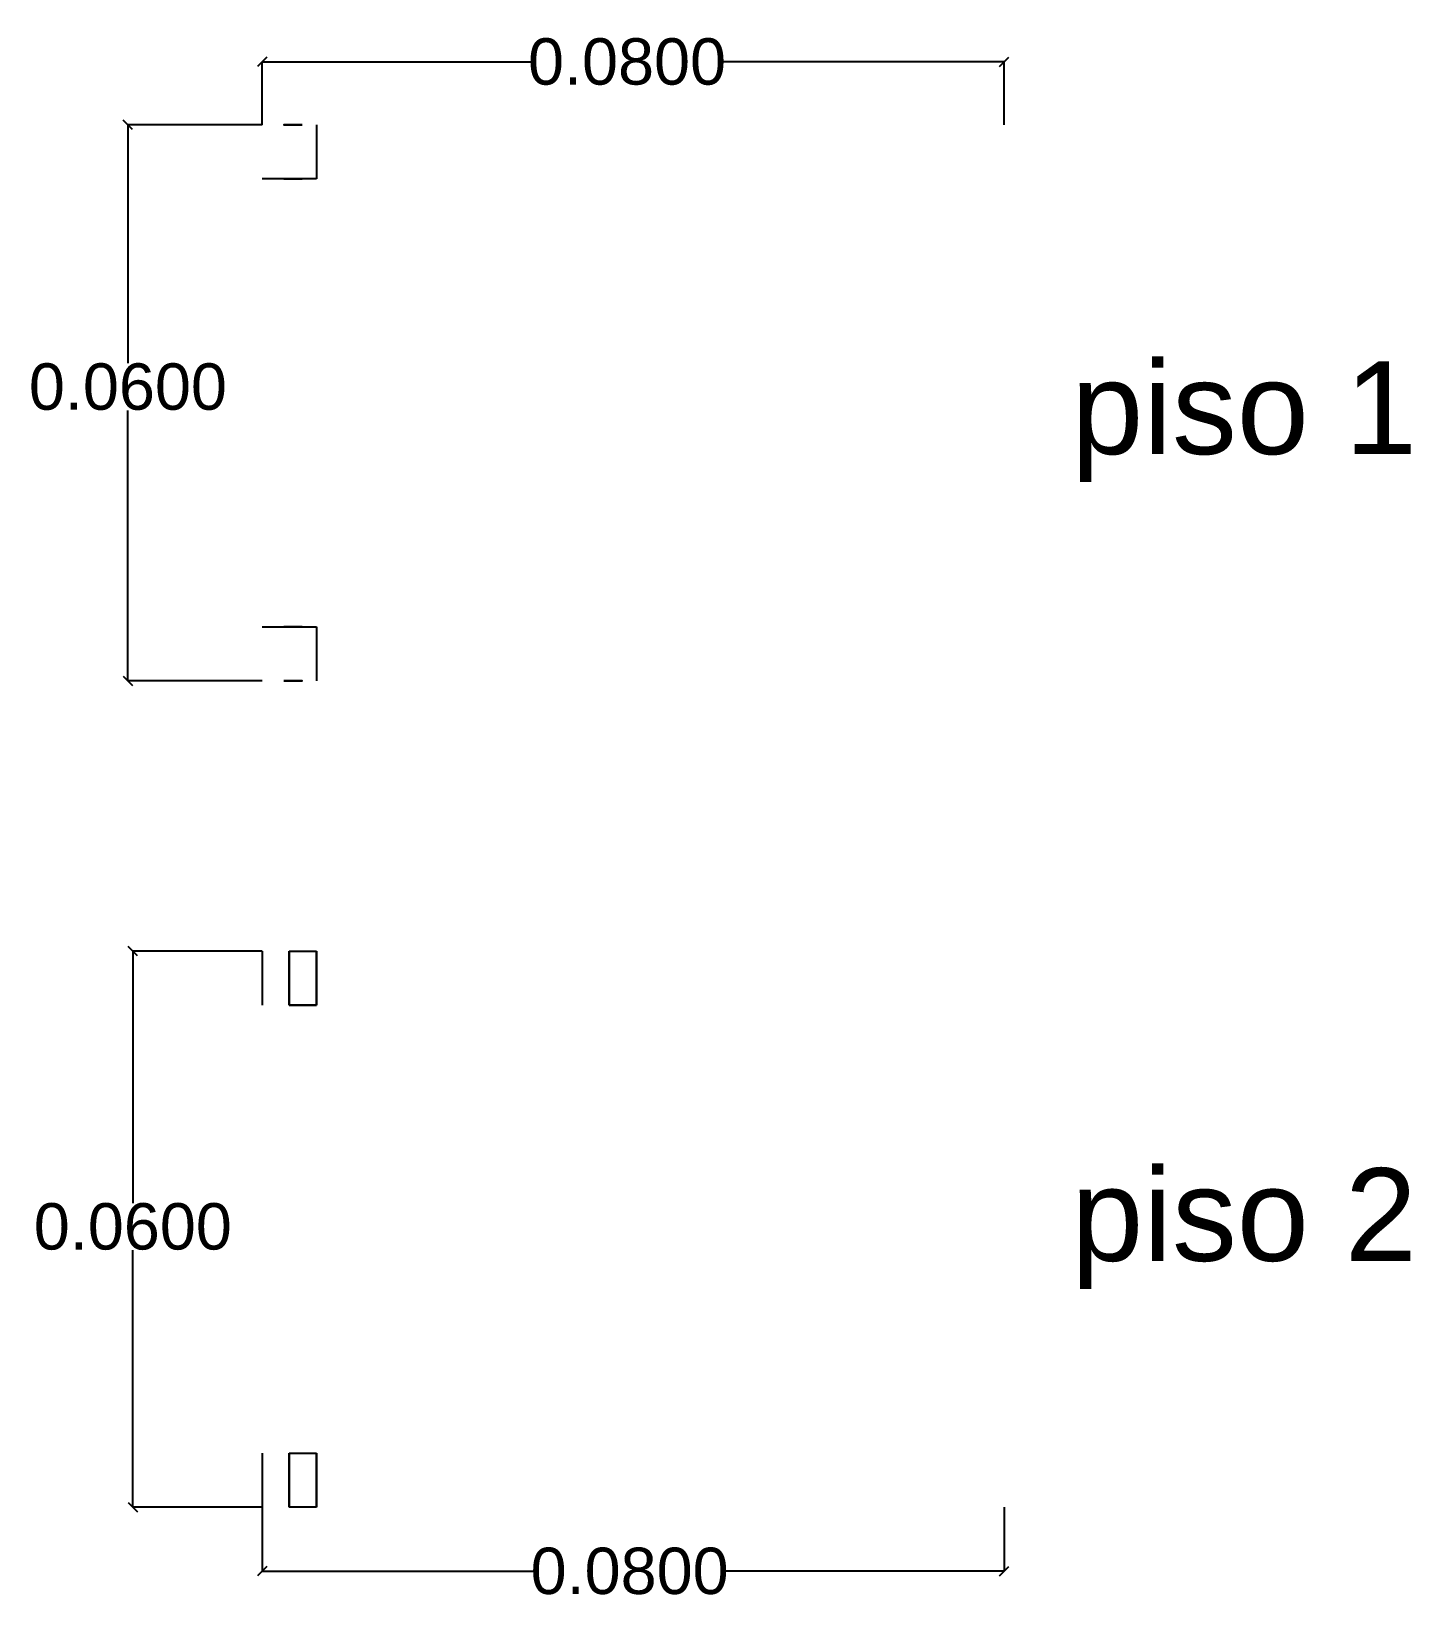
# Model space of a CAD drawing. Header units: millimetres. Extents: x 6495.02 to 6498.45, y 1663.36 to 1663.96.
# Drawn here: x 6498.3054 to 6498.4541, y 1663.6112 to 1663.7806 of the extents above; entities that cross this region are included whole.
import ezdxf

# ---------------------------------------------------------------- set-up
doc = ezdxf.new("R2010")
doc.units = ezdxf.units.MM
doc.layers.add('COTAS', color=7, linetype='Continuous', plot=False)
doc.styles.get("Standard").update_dxf_attribs({"font": 'arial.ttf'})
doc.dimstyles.get("Standard").update_dxf_attribs({"dimtxt": 0.0005, "dimasz": 0.001, "dimexe": 0, "dimexo": 0, "dimgap": 0, "dimtad": 0, "dimtih": 1, "dimtoh": 1, "dimdec": 4, "dimzin": 0, "dimdsep": 46, "dimtxsty": 'Standard', "dimblk": 'OBLIQUE', "dimcen": 0, "dimadec": 0, "dimazin": 0, "dimtfac": 1, "dimtdec": 4, "dimtofl": 0, "dimtmove": 0, "dimatfit": 3, "dimldrblk": 'NONE', "dimfxl": 1, "dimtolj": 1, "dimtzin": 0, "dimarcsym": 0})

# ---------------------------------------------------------------- blocks, each defined once
blk = doc.blocks.new('_Oblique')
at = {"color": 0, "linetype": 'ByBlock', "lineweight": -2}
blk.add_line((-0.5, -0.5), (0.5, 0.5), dxfattribs=at)
blk = doc.blocks.new('*D18')
at = {"layer": 'COTAS', "color": 0, "lineweight": -2, "transparency": 16777216}
for p, q in [((6498.33029, 1663.77051), (6498.33029, 1663.7773)), ((6498.33029, 1663.7773), (6498.35926, 1663.7773)), ((6498.41029, 1663.7773), (6498.38, 1663.7773)), ((6498.41029, 1663.77051), (6498.41029, 1663.7773))]:
    blk.add_line(p, q, dxfattribs=at)
at = {"layer": 'Defpoints', "color": 0, "transparency": 16777216}
for p in [(6498.33029, 1663.7773), (6498.33029, 1663.77051, -0.0541), (6498.41029, 1663.77051, -0.0541)]:
    blk.add_point(p, dxfattribs=at)
at = {"layer": 'COTAS', "color": 0, "lineweight": -2, "transparency": 16777216, "xscale": 0.001, "yscale": 0.001, "zscale": 0.001, "rotation": 180}
blk.add_blockref('_Oblique', (6498.33029, 1663.7773), dxfattribs=at)
at = {"layer": 'COTAS', "color": 0, "lineweight": -2, "transparency": 16777216, "xscale": 0.001, "yscale": 0.001, "zscale": 0.001}
blk.add_blockref('_Oblique', (6498.41029, 1663.7773), dxfattribs=at)
at = {"layer": 'COTAS', "color": 0, "transparency": 16777216, "insert": (6498.36963, 1663.7773), "char_height": 0.005, "attachment_point": 5}
blk.add_mtext('\\A1;0.0800', dxfattribs=at)
blk = doc.blocks.new('_None')
blk = doc.blocks.new('*D19')
at = {"layer": 'COTAS', "color": 0, "lineweight": -2, "transparency": 16777216}
for p, q in [((6498.33029, 1663.77051), (6498.3158, 1663.77051)), ((6498.3158, 1663.77051), (6498.3158, 1663.74478)), ((6498.3158, 1663.71051), (6498.3158, 1663.73967)), ((6498.33029, 1663.71051), (6498.3158, 1663.71051))]:
    blk.add_line(p, q, dxfattribs=at)
at = {"layer": 'Defpoints', "color": 0, "transparency": 16777216}
for p in [(6498.33029, 1663.77051, -0.0541), (6498.3158, 1663.71051), (6498.33029, 1663.71051, -0.0541)]:
    blk.add_point(p, dxfattribs=at)
at = {"layer": 'COTAS', "color": 0, "lineweight": -2, "transparency": 16777216, "xscale": 0.001, "yscale": 0.001, "zscale": 0.001}
for p, rotation in [((6498.3158, 1663.77051), 90), ((6498.3158, 1663.71051), 270)]:
    blk.add_blockref('_Oblique', p, dxfattribs=dict(at, rotation=rotation))
at = {"layer": 'COTAS', "color": 0, "transparency": 16777216, "insert": (6498.3158, 1663.74223), "char_height": 0.005, "attachment_point": 5}
blk.add_mtext('\\A1;0.0600', dxfattribs=at)
blk = doc.blocks.new('*D20')
at = {"layer": 'COTAS', "color": 0, "lineweight": -2, "transparency": 16777216}
for p, q in [((6498.33029, 1663.68137), (6498.31633, 1663.68137)), ((6498.31633, 1663.68137), (6498.31633, 1663.65419)), ((6498.31633, 1663.62137), (6498.31633, 1663.64909)), ((6498.33029, 1663.62137), (6498.31633, 1663.62137))]:
    blk.add_line(p, q, dxfattribs=at)
at = {"layer": 'Defpoints', "color": 0, "transparency": 16777216}
for p in [(6498.33029, 1663.68137, -0.0261), (6498.31633, 1663.62137), (6498.33029, 1663.62137, -0.0261)]:
    blk.add_point(p, dxfattribs=at)
at = {"layer": 'COTAS', "color": 0, "lineweight": -2, "transparency": 16777216, "xscale": 0.001, "yscale": 0.001, "zscale": 0.001}
for p, rotation in [((6498.31633, 1663.68137), 90), ((6498.31633, 1663.62137), 270)]:
    blk.add_blockref('_Oblique', p, dxfattribs=dict(at, rotation=rotation))
at = {"layer": 'COTAS', "color": 0, "transparency": 16777216, "insert": (6498.31633, 1663.65164), "char_height": 0.005, "attachment_point": 5}
blk.add_mtext('\\A1;0.0600', dxfattribs=at)
blk = doc.blocks.new('*D21')
at = {"layer": 'COTAS', "color": 0, "lineweight": -2, "transparency": 16777216}
for p, q in [((6498.33029, 1663.62137), (6498.33029, 1663.61448)), ((6498.41029, 1663.62137), (6498.41029, 1663.61448)), ((6498.33029, 1663.61448), (6498.35954, 1663.61448)), ((6498.41029, 1663.61448), (6498.38028, 1663.61448))]:
    blk.add_line(p, q, dxfattribs=at)
at = {"layer": 'Defpoints', "color": 0, "transparency": 16777216}
for p in [(6498.33029, 1663.62137, -0.0261), (6498.41029, 1663.62137, -0.0261), (6498.41029, 1663.61448)]:
    blk.add_point(p, dxfattribs=at)
at = {"layer": 'COTAS', "color": 0, "lineweight": -2, "transparency": 16777216, "xscale": 0.001, "yscale": 0.001, "zscale": 0.001, "rotation": 180}
blk.add_blockref('_Oblique', (6498.33029, 1663.61448), dxfattribs=at)
at = {"layer": 'COTAS', "color": 0, "lineweight": -2, "transparency": 16777216, "xscale": 0.001, "yscale": 0.001, "zscale": 0.001}
blk.add_blockref('_Oblique', (6498.41029, 1663.61448), dxfattribs=at)
at = {"layer": 'COTAS', "color": 0, "transparency": 16777216, "insert": (6498.36991, 1663.61448), "char_height": 0.005, "attachment_point": 5}
blk.add_mtext('\\A1;0.0800', dxfattribs=at)

msp = doc.modelspace()

# ---------------------------------------------------------------- linework, layer by layer
at = {"layer": 'COTAS'}
for p, q in [((6498.33029, 1663.77051, -0.0261), (6498.33029, 1663.77051, -0.0511)), ((6498.33612, 1663.77051, -0.0511), (6498.33612, 1663.76468, -0.0511)), ((6498.33612, 1663.77051, -0.0301), (6498.33612, 1663.77051, -0.0511)), ((6498.33029, 1663.76468, -0.0261), (6498.33029, 1663.76468, -0.0511)), ((6498.33612, 1663.76468, -0.0511), (6498.33029, 1663.76468, -0.0511)), ((6498.33612, 1663.76468, -0.0301), (6498.33612, 1663.76468, -0.0511)), ((6498.33029, 1663.71634, -0.0511), (6498.33612, 1663.71634, -0.0511)), ((6498.33029, 1663.71634, -0.0261), (6498.33029, 1663.71634, -0.0511)), ((6498.33612, 1663.71634, -0.0511), (6498.33612, 1663.71051, -0.0511)), ((6498.33612, 1663.71634, -0.0301), (6498.33612, 1663.71634, -0.0511)), ((6498.33029, 1663.71051, -0.0261), (6498.33029, 1663.71051, -0.0511)), ((6498.33612, 1663.71051, -0.0301), (6498.33612, 1663.71051, -0.0511)), ((6498.33029, 1663.68137, -0.0261), (6498.33029, 1663.67554, -0.0261)), ((6498.3332, 1663.68137, -0.0261), (6498.3332, 1663.68137, -0.0301)), ((6498.3332, 1663.67554, -0.0261), (6498.3332, 1663.68137, -0.0261)), ((6498.3332, 1663.68137, -0.0301), (6498.3332, 1663.67554, -0.0301)), ((6498.3332, 1663.68137, -0.0301), (6498.33612, 1663.68137, -0.0301)), ((6498.33612, 1663.67554, -0.0261), (6498.33612, 1663.68137, -0.0261)), ((6498.33612, 1663.68137, -0.0301), (6498.33612, 1663.67554, -0.0301)), ((6498.33612, 1663.68137, -0.0261), (6498.33612, 1663.68137, -0.0261)), ((6498.33612, 1663.67554, -0.0261), (6498.33612, 1663.68137, -0.0261)), ((6498.3332, 1663.67554, -0.0301), (6498.3332, 1663.67554, -0.0261)), ((6498.3332, 1663.67554, -0.0261), (6498.33612, 1663.67554, -0.0261)), ((6498.33612, 1663.67554, -0.0301), (6498.3332, 1663.67554, -0.0301)), ((6498.33612, 1663.67554, -0.0261), (6498.33612, 1663.67554, -0.0261)), ((6498.33029, 1663.6272, -0.0261), (6498.33029, 1663.62137, -0.0261)), ((6498.3332, 1663.62137, -0.0301), (6498.3332, 1663.6272, -0.0301)), ((6498.3332, 1663.6272, -0.0261), (6498.3332, 1663.6272, -0.0301)), ((6498.3332, 1663.6272, -0.0261), (6498.3332, 1663.62137, -0.0261)), ((6498.3332, 1663.6272, -0.0301), (6498.33612, 1663.6272, -0.0301)), ((6498.33612, 1663.62137, -0.0261), (6498.33612, 1663.6272, -0.0261)), ((6498.33612, 1663.6272, -0.0301), (6498.33612, 1663.62137, -0.0301)), ((6498.33612, 1663.6272, -0.0261), (6498.33612, 1663.6272, -0.0261)), ((6498.3332, 1663.62137, -0.0301), (6498.3332, 1663.62137, -0.0261)), ((6498.33612, 1663.62137, -0.0301), (6498.3332, 1663.62137, -0.0301)), ((6498.33612, 1663.62137, -0.0261), (6498.33612, 1663.62137, -0.0261))]:
    msp.add_line(p, q, dxfattribs=at)
at = {"layer": 'COTAS', "extrusion": (0, -1, 0)}
for p, q in [((6498.33321, 1663.67554, -0.0301), (6498.33321, 1663.67554, -0.0261)), ((6498.33321, 1663.62137, -0.0301), (6498.33321, 1663.62137, -0.0261))]:
    msp.add_line(p, q, dxfattribs=at)
for centre in [(6498.3336, -0.04141, -1663.77051), (6498.3336, -0.04141, -1663.71634)]:
    msp.add_circle(centre, 0.001, dxfattribs=at)
at = {"layer": 'COTAS', "extrusion": (0, 1, 0)}
for centre in [(-6498.3336, -0.04141, 1663.76468), (-6498.3336, -0.04141, 1663.71051)]:
    msp.add_circle(centre, 0.001, dxfattribs=at)

# ---------------------------------------------------------------- texts
at = {"layer": 'COTAS'}
for s, p in [('piso 1', (6498.41754, 1663.73498)), ('piso 2', (6498.41754, 1663.64795))]:
    msp.add_text(s, height=0.01, dxfattribs=at).set_placement(p)

# ---------------------------------------------------------------- dimensions: what is measured, and where the dimension line sits
for base, p1, p2, picture, middle in [((6498.33029, 1663.7773), (6498.41029, 1663.77051, -0.0541), (6498.33029, 1663.77051, -0.0541), '*D18', (6498.36963, 1663.7773)), ((6498.41029, 1663.61448), (6498.33029, 1663.62137, -0.0261), (6498.41029, 1663.62137, -0.0261), '*D21', (6498.36991, 1663.61448))]:
    dim = msp.add_linear_dim(base=base, p1=p1, p2=p2, dimstyle='Standard', override={"dimtxt": 0.005}, dxfattribs=at)
    dim.commit()
    dim.dimension.update_dxf_attribs({"geometry": picture, "text_midpoint": middle, "dimtype": 160})
for base, p1, p2, picture, middle in [((6498.3158, 1663.71051), (6498.33029, 1663.77051, -0.0541), (6498.33029, 1663.71051, -0.0541), '*D19', (6498.3158, 1663.74223)), ((6498.31633, 1663.62137), (6498.33029, 1663.68137, -0.0261), (6498.33029, 1663.62137, -0.0261), '*D20', (6498.31633, 1663.65164))]:
    dim = msp.add_linear_dim(base=base, p1=p1, p2=p2, angle=90, dimstyle='Standard', override={"dimtxt": 0.005}, dxfattribs=at)
    dim.commit()
    dim.dimension.update_dxf_attribs({"geometry": picture, "text_midpoint": middle, "dimtype": 160})

doc.saveas('drawing.dxf')
